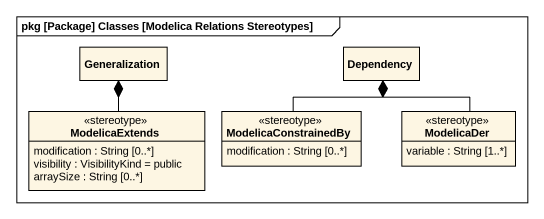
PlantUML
@startuml
mainframe pkg [Package] Classes [Modelica Relations Stereotypes]
hide circle
hide empty members
class Generalization
class Dependency
class ModelicaExtends <<stereotype>> {
  modification : String [0..*]
  visibility : VisibilityKind = public
  arraySize : String [0..*]
}
class ModelicaConstrainedBy <<stereotype>> {
  modification : String [0..*]
}
class ModelicaDer <<stereotype>> {
  variable : String [1..*]
}
ModelicaExtends -up-* Generalization
ModelicaConstrainedBy -up-* Dependency
ModelicaDer -up-* Dependency
@enduml
